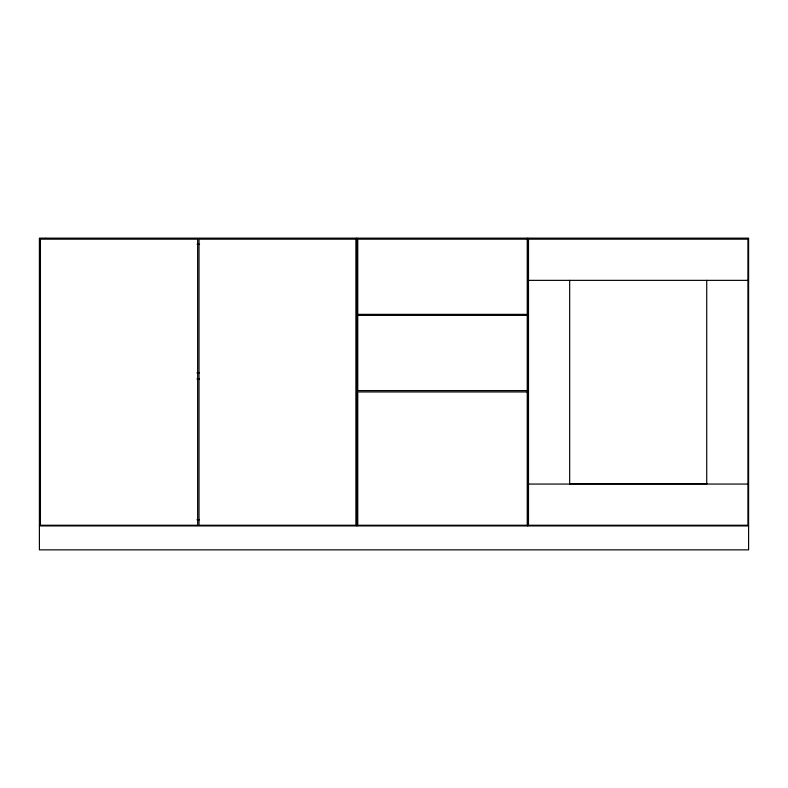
<?xml version="1.0" encoding="UTF-8"?>
<svg xmlns="http://www.w3.org/2000/svg" width="788" height="788" viewBox="0 0 788 788"><rect width="100%" height="100%" fill="white"/><g stroke="black" fill="none" stroke-linecap="round" stroke-linejoin="round"><path stroke-width="1.18" d="M45.556 238.143L39.4 238.143L39.4 549.857L748.6 549.857L748.6 238.143L45.901 238.143M197.108 244.3L199.561 244.3M528.492 280.361L747.92 280.361M196.931 372.813L199.394 372.813M196.931 378.959L199.394 378.959M569.596 483.714L706.806 483.714M528.492 484.059L747.92 484.059M196.931 519.775L199.394 519.775M39.4 525.931L748.6 525.931M706.728 280.361L706.728 484.059M569.675 280.361L569.675 484.059M527.812 238.143L527.812 525.931M356.915 238.143L356.915 525.931M197.65 239.168L40.424 239.168L40.424 525.241L197.65 525.241L197.65 239.168M355.89 239.168L199.019 239.168L199.019 525.241L355.89 525.241L355.89 239.168M527.241 239.168L357.762 239.168L357.762 314.363L527.241 314.363L527.241 239.168M747.92 239.168L528.492 239.168L528.492 525.241L747.92 525.241L747.92 239.168M527.241 315.387L357.762 315.387L357.762 390.582L527.241 390.582L527.241 315.387M527.241 391.951L357.762 391.951L357.762 525.241L527.241 525.241L527.241 391.951"/></g></svg>
